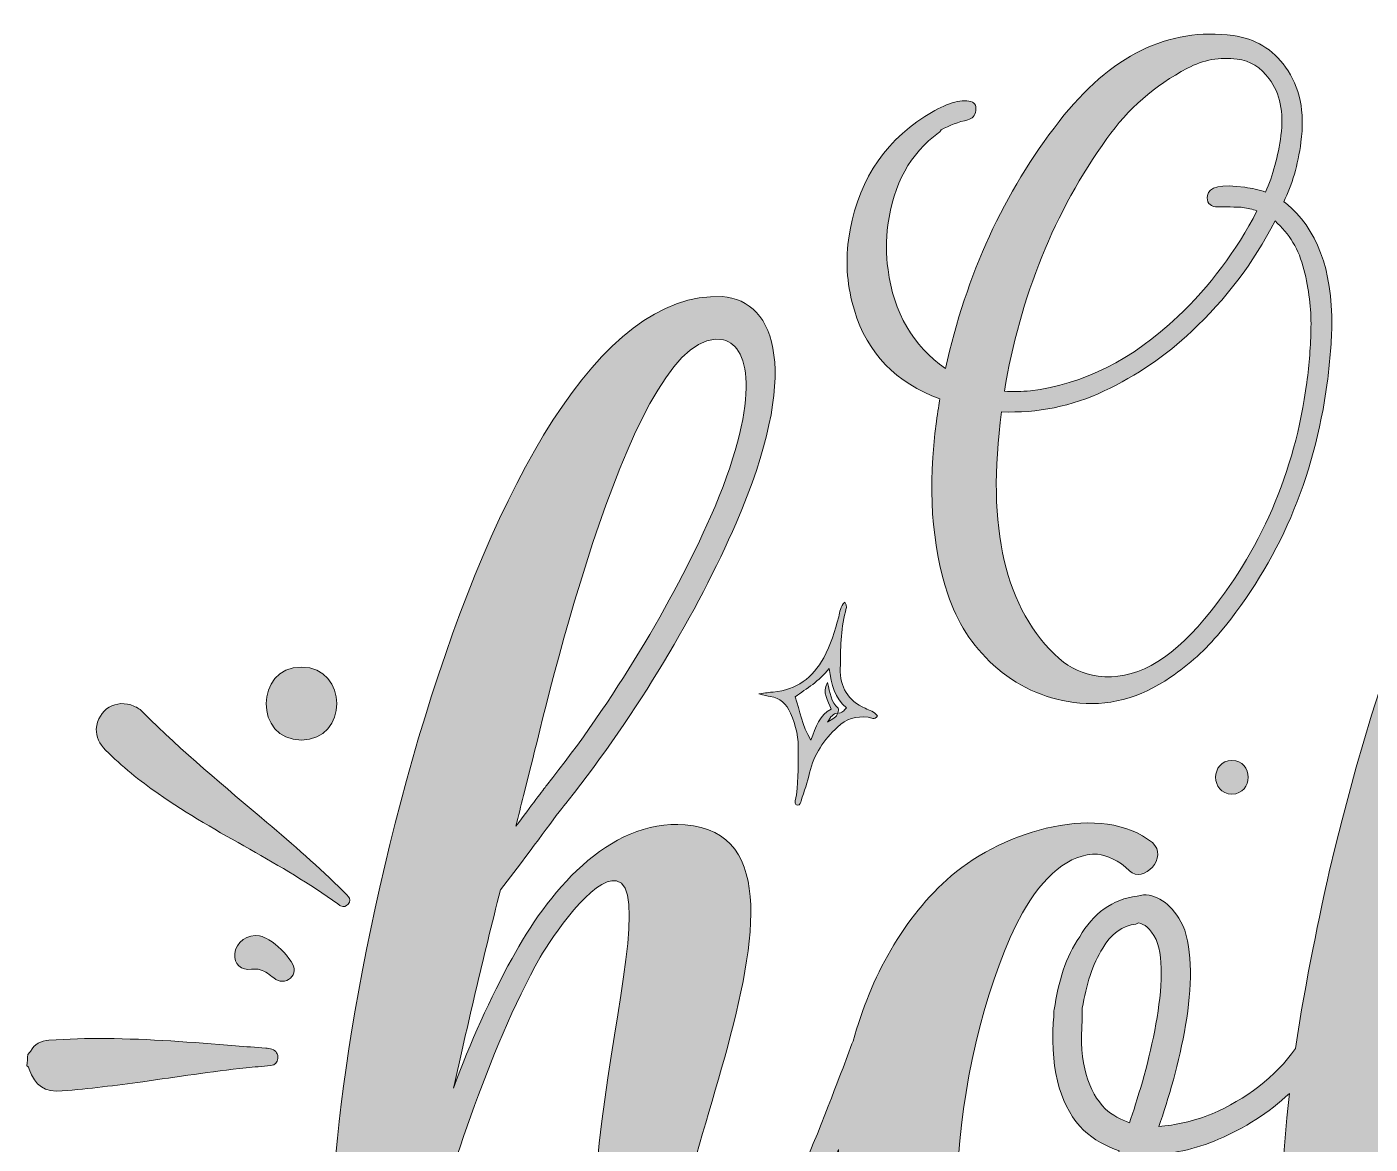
# Model space of a CAD drawing. Header units: inches. Extents: x 72 to 1013, y -1001 to -81.
# Drawn here: x 72 to 648, y -560 to -81 of the extents above; entities that cross this region are included whole.
import ezdxf

# ---------------------------------------------------------------- set-up
doc = ezdxf.new("R2010")
doc.units = ezdxf.units.IN
doc.header["$MEASUREMENT"] = 0
doc.layers.add('Layer 1', color=7, linetype='Continuous')

# ---------------------------------------------------------------- blocks, each defined once
blk = doc.blocks.new('block 2')
at = {"layer": 'Layer 1', "true_color": 0x71020c}
h = blk.add_hatch(color=16, dxfattribs=at)
h.dxf.hatch_style = 2
edge = h.paths.add_edge_path()
edge.add_spline(control_points=[(463.53, -240.25), (463.09, -242.38), (462.59, -245.6), (462.01, -249.9), (458.21, -278.02), (459.85, -302.71), (466.92, -323.96), (470.71, -335.87), (477.23, -346.02), (486.47, -354.42), (496.36, -363.35), (507.84, -368.69), (520.9, -370.45), (535.24, -372.39), (549.09, -368.78), (562.45, -359.63), (570.49, -354.14), (577.56, -347.72), (583.67, -340.36), (608.76, -310.3), (624.09, -274.61), (629.66, -233.29), (630.74, -225.26), (631.39, -217.17), (631.61, -209.02), (631.83, -184.66), (625.23, -167.05), (611.79, -156.18), (611.79, -156.18), (610.99, -155.63), (610.99, -155.63), (614.6, -148.37), (617.06, -139.87), (618.37, -130.12), (620.13, -117.07), (617.93, -106.32), (611.76, -97.9), (606.24, -90.14), (598.74, -85.62), (589.27, -84.35), (561.58, -80.61), (536.71, -92.89), (514.64, -121.17), (490.96, -151.57), (474.73, -186.92), (465.94, -227.21), (451.92, -217.43), (443.68, -203.25), (441.23, -184.66), (440.32, -178.41), (440.3, -172.05), (441.17, -165.6), (443.53, -148.09), (450.78, -134.91), (462.93, -126.03), (463.43, -125.65), (463.77, -125.26), (463.97, -124.85), (467.6, -122.86), (471.44, -121.41), (475.51, -120.49), (477.47, -120.03), (478.6, -118.72), (478.89, -116.56), (479.22, -114.13), (478.23, -112.75), (475.94, -112.44), (471.06, -111.79), (464.77, -114.01), (457.08, -119.1), (438.38, -131.04), (427.45, -148.7), (424.3, -172.08), (422.92, -182.27), (423.76, -192.32), (426.81, -202.22), (432.36, -220.64), (444.6, -233.32), (463.53, -240.25)], knot_values=[0, 0, 0, 0, 1, 1, 1, 2, 2, 2, 3, 3, 3, 4, 4, 4, 5, 5, 5, 6, 6, 6, 7, 7, 7, 8, 8, 8, 9, 9, 9, 10, 10, 10, 11, 11, 11, 12, 12, 12, 13, 13, 13, 14, 14, 14, 15, 15, 15, 16, 16, 16, 17, 17, 17, 18, 18, 18, 19, 19, 19, 20, 20, 20, 21, 21, 21, 22, 22, 22, 23, 23, 23, 24, 24, 24, 25, 25, 25, 26, 26, 26, 26], degree=3, periodic=1)
edge = h.paths.add_edge_path()
edge.add_spline(control_points=[(535.12, -128.53), (544.12, -115.87), (555.63, -105.81), (569.64, -98.35), (576.55, -94.76), (583.66, -93.45), (590.98, -94.44), (596.57, -95.19), (601.16, -98), (604.74, -102.86), (609.44, -109.19), (611.12, -117.31), (609.78, -127.21), (608.56, -136.25), (606.38, -144.35), (603.22, -151.52), (600.28, -150.54), (597.31, -149.84), (594.3, -149.44), (584.11, -148.06), (578.77, -149.24), (578.27, -152.97), (577.88, -155.84), (579.05, -157.46), (581.77, -157.83), (588.34, -157.84), (592.2, -157.92), (593.35, -158.07), (595.51, -158.36), (597.55, -158.86), (599.51, -159.56), (590.61, -176.76), (579.3, -191.89), (565.56, -204.93), (545.97, -223.47), (524.9, -234.07), (502.34, -236.72), (498.64, -237.1), (494.9, -237.18), (491.14, -236.96), (497.96, -196.11), (512.62, -159.97), (535.12, -128.53)], knot_values=[0, 0, 0, 0, 1, 1, 1, 2, 2, 2, 3, 3, 3, 4, 4, 4, 5, 5, 5, 6, 6, 6, 7, 7, 7, 8, 8, 8, 9, 9, 9, 10, 10, 10, 11, 11, 11, 12, 12, 12, 13, 13, 13, 14, 14, 14, 14], degree=3, periodic=1)
edge = h.paths.add_edge_path()
edge.add_spline(control_points=[(489.95, -245.78), (505.34, -246.4), (520.03, -243.41), (533.98, -236.83), (547.94, -230.24), (560.45, -221.7), (571.51, -211.21), (586.04, -197.69), (597.95, -181.91), (607.25, -163.89), (613.39, -169.25), (617.53, -176.19), (619.66, -184.73), (621.8, -193.27), (622.8, -201.52), (622.68, -209.46), (622.56, -217.4), (621.96, -225.32), (620.9, -233.21), (615.68, -271.94), (601.04, -305.75), (576.99, -334.64), (561.66, -353.02), (546.46, -361.2), (531.4, -359.17), (524.95, -358.3), (519.37, -355.79), (514.67, -351.65), (491.47, -330.85), (483.24, -295.56), (489.95, -245.78)], knot_values=[0, 0, 0, 0, 1, 1, 1, 2, 2, 2, 3, 3, 3, 4, 4, 4, 5, 5, 5, 6, 6, 6, 7, 7, 7, 8, 8, 8, 9, 9, 9, 10, 10, 10, 10], degree=3, periodic=1)
h = blk.add_hatch(color=16, dxfattribs=at)
h.dxf.hatch_style = 2
edge = h.paths.add_edge_path()
edge.add_spline(control_points=[(939.59, -514.71), (919.39, -526.72), (894.81, -543.65), (868.6, -563.85), (877.34, -525.63), (883.89, -492.86), (887.71, -473.21), (890.44, -460.65), (892.63, -448.09), (896.45, -435.53), (904.09, -398.94), (841.84, -398.94), (835.84, -439.9), (835.84, -443.17), (835.29, -447), (834.2, -451.36), (833.11, -460.1), (829.28, -483.58), (823.82, -514.71), (823.82, -515.25), (822.73, -516.35), (822.73, -516.89), (822.73, -516.89), (818.91, -527.27), (818.91, -527.27), (811.81, -545.29), (780.68, -633.2), (756.65, -630.47), (727.71, -627.74), (777.95, -484.13), (791.6, -438.26), (801.98, -402.22), (744.64, -397.3), (735.9, -438.26), (731.84, -456.9), (724.67, -487.09), (719.34, -518.89), (719.34, -518.89), (716.25, -527.27), (716.25, -527.27), (709.16, -545.29), (678.03, -633.2), (654, -630.47), (629.98, -628.29), (671.48, -490.13), (680.76, -450.82), (680.76, -450.82), (687.86, -441.53), (687.86, -441.53), (698.23, -428.43), (708.07, -414.23), (709.7, -412.59), (739.73, -375.46), (765.4, -331.23), (781.78, -293.55), (810.18, -229.11), (799.8, -197.99), (775.78, -196.35), (710.8, -193.62), (658.37, -324.13), (630.52, -443.17), (626.59, -460.85), (620.45, -489.04), (615.99, -518.98), (607.77, -530.8), (594.31, -540.99), (580.29, -546.92), (572.1, -550.2), (564.45, -551.84), (557.35, -552.39), (565.54, -529.45), (576.47, -487.95), (567.73, -466.11), (563.36, -457.37), (557.35, -453), (550.8, -453), (549.71, -453), (549.16, -453.55), (548.07, -453.55), (537.7, -454.64), (528.96, -461.19), (523.5, -471.02), (517.49, -479.21), (514.21, -490.68), (512.58, -502.15), (512.03, -503.79), (512.58, -505.97), (512.03, -507.61), (510.94, -530), (515.85, -544.74), (525.14, -554.02), (529.5, -557.85), (534.97, -561.12), (540.43, -562.76), (527.87, -594.98), (510.39, -621.19), (494.01, -624.47), (456.33, -632.11), (469.98, -513.62), (498.92, -460.65), (507.66, -445.36), (519.13, -434.98), (531.14, -435.53), (534.97, -436.07), (540.43, -438.26), (544.79, -442.63), (550.8, -448.63), (561.72, -436.62), (554.63, -430.61), (533.33, -413.14), (491.28, -425.15), (468.35, -444.81), (447.87, -462.48), (433.74, -488.45), (426.27, -515.8), (426.09, -516.15), (425.91, -516.5), (425.76, -516.89), (425.76, -516.89), (421.93, -527.27), (421.93, -527.27), (414.83, -545.29), (383.71, -633.2), (359.68, -630.47), (314.36, -626.11), (433.95, -428.98), (354.22, -422.97), (320.91, -420.24), (294.7, -453), (279.95, -480.3), (270.67, -497.23), (261.93, -516.35), (254.84, -536), (260.84, -509.25), (267.4, -480.3), (275.04, -450.82), (275.04, -450.82), (282.14, -441.53), (282.14, -441.53), (291.97, -428.43), (302.35, -414.23), (303.98, -412.59), (333.47, -375.46), (359.68, -331.23), (376.06, -293.55), (403.91, -229.11), (393.54, -197.99), (370.06, -196.35), (263.57, -191.43), (192.04, -541.46), (204.05, -617.92), (210.6, -662.15), (225.35, -662.15), (241.18, -613), (252.11, -576.96), (269.58, -519.62), (291.97, -479.76), (296.88, -471.57), (314.9, -444.81), (324.73, -447), (350.4, -451.91), (273.95, -649.59), (349.85, -649.59), (378.69, -649.59), (402.44, -604.79), (420.03, -562.28), (420.31, -608.78), (441.31, -647.66), (484.73, -642.49), (509.85, -639.76), (536.06, -605.35), (552.44, -564.4), (562.27, -564.4), (573.19, -562.21), (583.02, -557.85), (594.09, -553.2), (604.67, -546.43), (613.43, -538.18), (606.87, -594.08), (608.91, -649.59), (644.17, -649.59), (672.58, -649.59), (696.04, -606.15), (713.55, -564.23), (709.94, -610.33), (715.62, -649.59), (746.83, -649.59), (774.13, -649.59), (797.61, -608.63), (814.54, -568.22), (811.81, -583.51), (808.53, -599.9), (805.26, -616.27), (794.34, -626.11), (783.41, -636.48), (772.49, -647.4), (728.81, -690.54), (692.22, -736.96), (676.93, -778.46), (675.84, -780.1), (675.29, -781.73), (674.75, -783.37), (664.92, -810.68), (663.28, -832.52), (666.55, -848.36), (670.92, -868.56), (683.48, -880.57), (704.78, -879.48), (737, -877.3), (765.39, -844.53), (790.51, -797.57), (822.18, -736.41), (847.3, -651.22), (864.78, -580.78), (894.26, -557.3), (922.66, -537.64), (945.05, -523.99), (951.6, -520.17), (948.32, -509.79), (939.59, -514.71)], knot_values=[0, 0, 0, 0, 1, 1, 1, 2, 2, 2, 3, 3, 3, 4, 4, 4, 5, 5, 5, 6, 6, 6, 7, 7, 7, 8, 8, 8, 9, 9, 9, 10, 10, 10, 11, 11, 11, 12, 12, 12, 13, 13, 13, 14, 14, 14, 15, 15, 15, 16, 16, 16, 17, 17, 17, 18, 18, 18, 19, 19, 19, 20, 20, 20, 21, 21, 21, 22, 22, 22, 23, 23, 23, 24, 24, 24, 25, 25, 25, 26, 26, 26, 27, 27, 27, 28, 28, 28, 29, 29, 29, 30, 30, 30, 31, 31, 31, 32, 32, 32, 33, 33, 33, 34, 34, 34, 35, 35, 35, 36, 36, 36, 37, 37, 37, 38, 38, 38, 39, 39, 39, 40, 40, 40, 41, 41, 41, 42, 42, 42, 43, 43, 43, 44, 44, 44, 45, 45, 45, 46, 46, 46, 47, 47, 47, 48, 48, 48, 49, 49, 49, 50, 50, 50, 51, 51, 51, 52, 52, 52, 53, 53, 53, 54, 54, 54, 55, 55, 55, 56, 56, 56, 57, 57, 57, 58, 58, 58, 59, 59, 59, 60, 60, 60, 61, 61, 61, 62, 62, 62, 63, 63, 63, 64, 64, 64, 65, 65, 65, 66, 66, 66, 67, 67, 67, 68, 68, 68, 69, 69, 69, 70, 70, 70, 71, 71, 71, 72, 72, 72, 73, 73, 73, 73], degree=3, periodic=1)
edge = h.paths.add_edge_path()
edge.add_spline(control_points=[(691.14, -410.41), (691.14, -410.41), (694.41, -397.3), (694.41, -397.3), (699.87, -373.82), (738.1, -206.18), (776.87, -214.92), (788.34, -217.65), (792.16, -242.22), (770.86, -290.82), (754.48, -327.41), (729.91, -370), (700.96, -406.04), (700.96, -406.04), (687.31, -423.51), (687.31, -423.51), (688.4, -419.14), (689.5, -414.78), (691.14, -410.41)], knot_values=[0, 0, 0, 0, 1, 1, 1, 2, 2, 2, 3, 3, 3, 4, 4, 4, 5, 5, 5, 6, 6, 6, 6], degree=3, periodic=1)
edge = h.paths.add_edge_path()
edge.add_spline(control_points=[(284.87, -410.41), (284.87, -410.41), (288.15, -397.3), (288.15, -397.3), (294.15, -373.82), (332.38, -206.18), (370.6, -214.92), (382.62, -217.65), (386.44, -242.22), (365.14, -290.82), (348.76, -327.41), (323.64, -370), (294.7, -406.04), (293.61, -407.68), (288.15, -414.78), (281.59, -423.51), (282.68, -419.14), (283.78, -414.78), (284.87, -410.41)], knot_values=[0, 0, 0, 0, 1, 1, 1, 2, 2, 2, 3, 3, 3, 4, 4, 4, 5, 5, 5, 6, 6, 6, 6], degree=3, periodic=1)
edge = h.paths.add_edge_path()
edge.add_spline(control_points=[(544.79, -550.75), (541.52, -549.66), (537.15, -547.47), (534.42, -544.74), (527.32, -537.64), (522.95, -525.63), (524.59, -506.52), (524.59, -504.88), (524.59, -503.24), (524.59, -501.6), (526.23, -491.77), (528.96, -482.49), (533.33, -475.94), (536.6, -469.93), (542.06, -466.11), (547.52, -465.56), (547.52, -465.56), (548.62, -465.02), (548.62, -465.02), (551.35, -465.56), (553.53, -467.2), (556.26, -472.11), (563.36, -490.13), (551.35, -532.18), (544.79, -550.75)], knot_values=[0, 0, 0, 0, 1, 1, 1, 2, 2, 2, 3, 3, 3, 4, 4, 4, 5, 5, 5, 6, 6, 6, 7, 7, 7, 8, 8, 8, 8], degree=3, periodic=1)
edge = h.paths.add_edge_path()
edge.add_spline(control_points=[(758.29, -791.56), (718.43, -894.77), (655.09, -874.02), (686.76, -785.01), (686.76, -783.92), (687.85, -782.28), (687.85, -780.64), (702.05, -741.33), (738.09, -696.55), (780.68, -655.05), (787.24, -647.95), (794.34, -641.4), (801.43, -634.84), (789.42, -690), (775.22, -747.88), (758.29, -791.56)], knot_values=[0, 0, 0, 0, 1, 1, 1, 2, 2, 2, 3, 3, 3, 4, 4, 4, 5, 5, 5, 5], degree=3, periodic=1)
h = blk.add_hatch(color=16, dxfattribs=at)
h.dxf.hatch_style = 2
edge = h.paths.add_edge_path()
edge.add_spline(control_points=[(385.82, -366.74), (388.28, -367.32), (389.47, -367.68), (390.68, -367.88), (395.02, -368.56), (397.62, -371.09), (399.42, -375.06), (401.84, -380.38), (402.94, -385.93), (402.75, -391.66), (402.51, -398.66), (402.94, -405.72), (401.46, -412.65), (401.3, -413.39), (401.37, -414.18), (402.3, -414.49), (403.6, -414.53), (403.74, -413.44), (404, -412.62), (405.25, -408.63), (406.66, -404.68), (407.59, -400.62), (409.4, -392.69), (413.82, -386.47), (419.58, -381.01), (423.28, -377.5), (427.61, -376.16), (432.66, -376.84), (433.98, -377.02), (435.58, -378.18), (436.71, -376.25), (435.39, -374.46), (433.36, -373.81), (431.48, -372.98), (424.03, -369.66), (420.57, -363.88), (420.76, -355.82), (420.95, -347.67), (420.82, -339.48), (422.96, -331.51), (423.27, -330.35), (423.83, -329.1), (422.71, -327.42), (420.71, -329.33), (420.6, -331.66), (420.07, -333.69), (418.47, -339.77), (416.74, -345.77), (413.66, -351.31), (408.91, -359.84), (402, -365.16), (392.02, -365.98), (390.38, -366.12), (388.75, -366.38), (385.82, -366.74)], knot_values=[0, 0, 0, 0, 1, 1, 1, 2, 2, 2, 3, 3, 3, 4, 4, 4, 5, 5, 5, 6, 6, 6, 7, 7, 7, 8, 8, 8, 9, 9, 9, 10, 10, 10, 11, 11, 11, 12, 12, 12, 13, 13, 13, 14, 14, 14, 15, 15, 15, 16, 16, 16, 17, 17, 17, 18, 18, 18, 18], degree=3, periodic=1)
edge = h.paths.add_edge_path()
edge.add_spline(control_points=[(415.31, -378.89), (416.7, -376.52), (417.65, -375.26), (419.58, -375.06), (419.19, -376.87), (417.57, -377.44), (415.31, -378.89)], knot_values=[0, 0, 0, 0, 1, 1, 1, 2, 2, 2, 2], degree=3, periodic=1)
edge = h.paths.add_edge_path()
edge.add_spline(control_points=[(415.96, -355.89), (417.04, -362.79), (418.26, -368.73), (423.47, -372.71), (422.3, -373.9), (421.46, -375.23), (419.7, -374.95), (419.81, -374.22), (420.2, -373.16), (419.91, -372.92), (416.73, -370.26), (416.38, -366.38), (415.32, -361.91), (412.68, -366.51), (415.69, -369.49), (416.78, -373.39), (411.99, -375.78), (410.25, -380.8), (408.14, -386.63), (404.15, -380.24), (403.48, -374.02), (401.42, -368.02), (406.36, -364.42), (411.65, -361.45), (415.96, -355.89)], knot_values=[0, 0, 0, 0, 1, 1, 1, 2, 2, 2, 3, 3, 3, 4, 4, 4, 5, 5, 5, 6, 6, 6, 7, 7, 7, 8, 8, 8, 8], degree=3, periodic=1)
h = blk.add_hatch(color=16, dxfattribs=at)
h.dxf.hatch_style = 2
edge = h.paths.add_edge_path()
edge.add_spline(control_points=[(189.59, -386.62), (209.75, -386.62), (209.78, -355.3), (189.59, -355.3), (169.43, -355.3), (169.4, -386.62), (189.59, -386.62)], knot_values=[0, 0, 0, 0, 1, 1, 1, 2, 2, 2, 2], degree=3, periodic=1)
h = blk.add_hatch(color=16, dxfattribs=at)
h.dxf.hatch_style = 2
edge = h.paths.add_edge_path()
edge.add_spline(control_points=[(128.18, -409.59), (140.74, -418.4), (154.11, -425.88), (167.43, -433.43), (180.32, -440.74), (193.14, -448.14), (205.16, -456.85), (205.56, -457.15), (205.97, -457.45), (206.41, -457.69), (207.69, -458.39), (208.78, -457.95), (209.64, -456.96), (210.54, -455.92), (210.61, -454.75), (209.68, -453.67), (209.02, -452.91), (208.29, -452.21), (207.58, -451.5), (197.11, -441.13), (186.03, -431.45), (174.81, -421.92), (156.76, -406.59), (138.39, -391.62), (121.74, -374.71), (120.6, -373.55), (119.26, -372.67), (117.76, -372.01), (110.29, -368.76), (102.29, -373.31), (101.61, -381.93), (101.46, -385.04), (102.88, -388.25), (105.6, -390.94), (112.56, -397.85), (120.16, -403.97), (128.18, -409.59)], knot_values=[0, 0, 0, 0, 1, 1, 1, 2, 2, 2, 3, 3, 3, 4, 4, 4, 5, 5, 5, 6, 6, 6, 7, 7, 7, 8, 8, 8, 9, 9, 9, 10, 10, 10, 11, 11, 11, 12, 12, 12, 12], degree=3, periodic=1)
h = blk.add_hatch(color=16, dxfattribs=at)
h.dxf.hatch_style = 2
edge = h.paths.add_edge_path()
edge.add_spline(control_points=[(588.75, -409.76), (598.02, -409.76), (598.03, -395.35), (588.75, -395.35), (579.47, -395.35), (579.46, -409.76), (588.75, -409.76)], knot_values=[0, 0, 0, 0, 1, 1, 1, 2, 2, 2, 2], degree=3, periodic=1)
h = blk.add_hatch(color=16, dxfattribs=at)
h.dxf.hatch_style = 2
edge = h.paths.add_edge_path()
edge.add_spline(control_points=[(175.56, -472.24), (174.34, -471.51), (173.07, -470.92), (171.67, -470.62), (166.54, -469.54), (161.37, -473.27), (161.02, -478.3), (160.71, -482.66), (163.67, -485.54), (168.25, -484.92), (170.87, -484.57), (173.01, -485.27), (175.08, -486.64), (175.99, -487.26), (176.82, -488), (177.71, -488.67), (180.15, -490.52), (182.93, -490.54), (184.89, -488.75), (186.87, -486.94), (187.06, -484.29), (185.24, -481.64), (182.66, -477.86), (179.54, -474.6), (175.56, -472.24)], knot_values=[0, 0, 0, 0, 1, 1, 1, 2, 2, 2, 3, 3, 3, 4, 4, 4, 5, 5, 5, 6, 6, 6, 7, 7, 7, 8, 8, 8, 8], degree=3, periodic=1)
h = blk.add_hatch(color=16, dxfattribs=at)
h.dxf.hatch_style = 2
edge = h.paths.add_edge_path()
edge.add_spline(control_points=[(165.83, -527.23), (169.34, -526.86), (172.86, -526.62), (176.36, -526.21), (178.41, -525.97), (179.38, -524.92), (179.52, -523.18), (179.67, -521.4), (178.66, -519.72), (176.96, -519.17), (176.11, -518.89), (175.19, -518.81), (174.29, -518.74), (169.97, -518.4), (165.64, -518.11), (161.32, -517.76), (142.83, -516.23), (124.33, -514.77), (105.76, -514.64), (97.6, -514.59), (89.44, -514.76), (81.29, -515.38), (77.84, -515.65), (75.09, -516.98), (73.41, -520.15), (73.13, -520.66), (72.63, -521.05), (72.23, -521.5), (72.09, -523.11), (71.96, -524.72), (71.82, -526.33), (72.44, -526.6), (72.62, -527.17), (72.82, -527.75), (75.35, -535.01), (79.49, -537.74), (86.98, -537.13), (98.53, -536.18), (110.03, -534.77), (121.5, -533.16), (136.27, -531.09), (151, -528.8), (165.83, -527.23)], knot_values=[0, 0, 0, 0, 1, 1, 1, 2, 2, 2, 3, 3, 3, 4, 4, 4, 5, 5, 5, 6, 6, 6, 7, 7, 7, 8, 8, 8, 9, 9, 9, 10, 10, 10, 11, 11, 11, 12, 12, 12, 13, 13, 13, 14, 14, 14, 14], degree=3, periodic=1)
at = {"layer": 'Layer 1', "lineweight": 0}
for points, knots in [([(463.53, -240.25), (463.09, -242.38), (462.59, -245.6), (462.01, -249.9), (458.21, -278.02), (459.85, -302.71), (466.92, -323.96), (470.71, -335.87), (477.23, -346.02), (486.47, -354.42), (496.36, -363.35), (507.84, -368.69), (520.9, -370.45), (535.24, -372.39), (549.09, -368.78), (562.45, -359.63), (570.49, -354.14), (577.56, -347.72), (583.67, -340.36), (608.76, -310.3), (624.09, -274.61), (629.66, -233.29), (630.74, -225.26), (631.39, -217.17), (631.61, -209.02), (631.83, -184.66), (625.23, -167.05), (611.79, -156.18), (611.79, -156.18), (610.99, -155.63), (610.99, -155.63), (614.6, -148.37), (617.06, -139.87), (618.37, -130.12), (620.13, -117.07), (617.93, -106.32), (611.76, -97.9), (606.24, -90.14), (598.74, -85.62), (589.27, -84.35), (561.58, -80.61), (536.71, -92.89), (514.64, -121.17), (490.96, -151.57), (474.73, -186.92), (465.94, -227.21), (451.92, -217.43), (443.68, -203.25), (441.23, -184.66), (440.32, -178.41), (440.3, -172.05), (441.17, -165.6), (443.53, -148.09), (450.78, -134.91), (462.93, -126.03), (463.43, -125.65), (463.77, -125.26), (463.97, -124.85), (467.6, -122.86), (471.44, -121.41), (475.51, -120.49), (477.47, -120.03), (478.6, -118.72), (478.89, -116.56), (479.22, -114.13), (478.23, -112.75), (475.94, -112.44), (471.06, -111.79), (464.77, -114.01), (457.08, -119.1), (438.38, -131.04), (427.45, -148.7), (424.3, -172.08), (422.92, -182.27), (423.76, -192.32), (426.81, -202.22), (432.36, -220.64), (444.6, -233.32), (463.53, -240.25)], [0, 0, 0, 0, 1, 1, 1, 2, 2, 2, 3, 3, 3, 4, 4, 4, 5, 5, 5, 6, 6, 6, 7, 7, 7, 8, 8, 8, 9, 9, 9, 10, 10, 10, 11, 11, 11, 12, 12, 12, 13, 13, 13, 14, 14, 14, 15, 15, 15, 16, 16, 16, 17, 17, 17, 18, 18, 18, 19, 19, 19, 20, 20, 20, 21, 21, 21, 22, 22, 22, 23, 23, 23, 24, 24, 24, 25, 25, 25, 26, 26, 26, 26]), ([(535.12, -128.53), (544.12, -115.87), (555.63, -105.81), (569.64, -98.35), (576.55, -94.76), (583.66, -93.45), (590.98, -94.44), (596.57, -95.19), (601.16, -98), (604.74, -102.86), (609.44, -109.19), (611.12, -117.31), (609.78, -127.21), (608.56, -136.25), (606.38, -144.35), (603.22, -151.52), (600.28, -150.54), (597.31, -149.84), (594.3, -149.44), (584.11, -148.06), (578.77, -149.24), (578.27, -152.97), (577.88, -155.84), (579.05, -157.46), (581.77, -157.83), (588.34, -157.84), (592.2, -157.92), (593.35, -158.07), (595.51, -158.36), (597.55, -158.86), (599.51, -159.56), (590.61, -176.76), (579.3, -191.89), (565.56, -204.93), (545.97, -223.47), (524.9, -234.07), (502.34, -236.72), (498.64, -237.1), (494.9, -237.18), (491.14, -236.96), (497.96, -196.11), (512.62, -159.97), (535.12, -128.53)], [0, 0, 0, 0, 1, 1, 1, 2, 2, 2, 3, 3, 3, 4, 4, 4, 5, 5, 5, 6, 6, 6, 7, 7, 7, 8, 8, 8, 9, 9, 9, 10, 10, 10, 11, 11, 11, 12, 12, 12, 13, 13, 13, 14, 14, 14, 14]), ([(489.95, -245.78), (505.34, -246.4), (520.03, -243.41), (533.98, -236.83), (547.94, -230.24), (560.45, -221.7), (571.51, -211.21), (586.04, -197.69), (597.95, -181.91), (607.25, -163.89), (613.39, -169.25), (617.53, -176.19), (619.66, -184.73), (621.8, -193.27), (622.8, -201.52), (622.68, -209.46), (622.56, -217.4), (621.96, -225.32), (620.9, -233.21), (615.68, -271.94), (601.04, -305.75), (576.99, -334.64), (561.66, -353.02), (546.46, -361.2), (531.4, -359.17), (524.95, -358.3), (519.37, -355.79), (514.67, -351.65), (491.47, -330.85), (483.24, -295.56), (489.95, -245.78)], [0, 0, 0, 0, 1, 1, 1, 2, 2, 2, 3, 3, 3, 4, 4, 4, 5, 5, 5, 6, 6, 6, 7, 7, 7, 8, 8, 8, 9, 9, 9, 10, 10, 10, 10]), ([(939.59, -514.71), (919.39, -526.72), (894.81, -543.65), (868.6, -563.85), (877.34, -525.63), (883.89, -492.86), (887.71, -473.21), (890.44, -460.65), (892.63, -448.09), (896.45, -435.53), (904.09, -398.94), (841.84, -398.94), (835.84, -439.9), (835.84, -443.17), (835.29, -447), (834.2, -451.36), (833.11, -460.1), (829.28, -483.58), (823.82, -514.71), (823.82, -515.25), (822.73, -516.35), (822.73, -516.89), (822.73, -516.89), (818.91, -527.27), (818.91, -527.27), (811.81, -545.29), (780.68, -633.2), (756.65, -630.47), (727.71, -627.74), (777.95, -484.13), (791.6, -438.26), (801.98, -402.22), (744.64, -397.3), (735.9, -438.26), (731.84, -456.9), (724.67, -487.09), (719.34, -518.89), (719.34, -518.89), (716.25, -527.27), (716.25, -527.27), (709.16, -545.29), (678.03, -633.2), (654, -630.47), (629.98, -628.29), (671.48, -490.13), (680.76, -450.82), (680.76, -450.82), (687.86, -441.53), (687.86, -441.53), (698.23, -428.43), (708.07, -414.23), (709.7, -412.59), (739.73, -375.46), (765.4, -331.23), (781.78, -293.55), (810.18, -229.11), (799.8, -197.99), (775.78, -196.35), (710.8, -193.62), (658.37, -324.13), (630.52, -443.17), (626.59, -460.85), (620.45, -489.04), (615.99, -518.98), (607.77, -530.8), (594.31, -540.99), (580.29, -546.92), (572.1, -550.2), (564.45, -551.84), (557.35, -552.39), (565.54, -529.45), (576.47, -487.95), (567.73, -466.11), (563.36, -457.37), (557.35, -453), (550.8, -453), (549.71, -453), (549.16, -453.55), (548.07, -453.55), (537.7, -454.64), (528.96, -461.19), (523.5, -471.02), (517.49, -479.21), (514.21, -490.68), (512.58, -502.15), (512.03, -503.79), (512.58, -505.97), (512.03, -507.61), (510.94, -530), (515.85, -544.74), (525.14, -554.02), (529.5, -557.85), (534.97, -561.12), (540.43, -562.76), (527.87, -594.98), (510.39, -621.19), (494.01, -624.47), (456.33, -632.11), (469.98, -513.62), (498.92, -460.65), (507.66, -445.36), (519.13, -434.98), (531.14, -435.53), (534.97, -436.07), (540.43, -438.26), (544.79, -442.63), (550.8, -448.63), (561.72, -436.62), (554.63, -430.61), (533.33, -413.14), (491.28, -425.15), (468.35, -444.81), (447.87, -462.48), (433.74, -488.45), (426.27, -515.8), (426.09, -516.15), (425.91, -516.5), (425.76, -516.89), (425.76, -516.89), (421.93, -527.27), (421.93, -527.27), (414.83, -545.29), (383.71, -633.2), (359.68, -630.47), (314.36, -626.11), (433.95, -428.98), (354.22, -422.97), (320.91, -420.24), (294.7, -453), (279.95, -480.3), (270.67, -497.23), (261.93, -516.35), (254.84, -536), (260.84, -509.25), (267.4, -480.3), (275.04, -450.82), (275.04, -450.82), (282.14, -441.53), (282.14, -441.53), (291.97, -428.43), (302.35, -414.23), (303.98, -412.59), (333.47, -375.46), (359.68, -331.23), (376.06, -293.55), (403.91, -229.11), (393.54, -197.99), (370.06, -196.35), (263.57, -191.43), (192.04, -541.46), (204.05, -617.92), (210.6, -662.15), (225.35, -662.15), (241.18, -613), (252.11, -576.96), (269.58, -519.62), (291.97, -479.76), (296.88, -471.57), (314.9, -444.81), (324.73, -447), (350.4, -451.91), (273.95, -649.59), (349.85, -649.59), (378.69, -649.59), (402.44, -604.79), (420.03, -562.28), (420.31, -608.78), (441.31, -647.66), (484.73, -642.49), (509.85, -639.76), (536.06, -605.35), (552.44, -564.4), (562.27, -564.4), (573.19, -562.21), (583.02, -557.85), (594.09, -553.2), (604.67, -546.43), (613.43, -538.18), (606.87, -594.08), (608.91, -649.59), (644.17, -649.59), (672.58, -649.59), (696.04, -606.15), (713.55, -564.23), (709.94, -610.33), (715.62, -649.59), (746.83, -649.59), (774.13, -649.59), (797.61, -608.63), (814.54, -568.22), (811.81, -583.51), (808.53, -599.9), (805.26, -616.27), (794.34, -626.11), (783.41, -636.48), (772.49, -647.4), (728.81, -690.54), (692.22, -736.96), (676.93, -778.46), (675.84, -780.1), (675.29, -781.73), (674.75, -783.37), (664.92, -810.68), (663.28, -832.52), (666.55, -848.36), (670.92, -868.56), (683.48, -880.57), (704.78, -879.48), (737, -877.3), (765.39, -844.53), (790.51, -797.57), (822.18, -736.41), (847.3, -651.22), (864.78, -580.78), (894.26, -557.3), (922.66, -537.64), (945.05, -523.99), (951.6, -520.17), (948.32, -509.79), (939.59, -514.71)], [0, 0, 0, 0, 1, 1, 1, 2, 2, 2, 3, 3, 3, 4, 4, 4, 5, 5, 5, 6, 6, 6, 7, 7, 7, 8, 8, 8, 9, 9, 9, 10, 10, 10, 11, 11, 11, 12, 12, 12, 13, 13, 13, 14, 14, 14, 15, 15, 15, 16, 16, 16, 17, 17, 17, 18, 18, 18, 19, 19, 19, 20, 20, 20, 21, 21, 21, 22, 22, 22, 23, 23, 23, 24, 24, 24, 25, 25, 25, 26, 26, 26, 27, 27, 27, 28, 28, 28, 29, 29, 29, 30, 30, 30, 31, 31, 31, 32, 32, 32, 33, 33, 33, 34, 34, 34, 35, 35, 35, 36, 36, 36, 37, 37, 37, 38, 38, 38, 39, 39, 39, 40, 40, 40, 41, 41, 41, 42, 42, 42, 43, 43, 43, 44, 44, 44, 45, 45, 45, 46, 46, 46, 47, 47, 47, 48, 48, 48, 49, 49, 49, 50, 50, 50, 51, 51, 51, 52, 52, 52, 53, 53, 53, 54, 54, 54, 55, 55, 55, 56, 56, 56, 57, 57, 57, 58, 58, 58, 59, 59, 59, 60, 60, 60, 61, 61, 61, 62, 62, 62, 63, 63, 63, 64, 64, 64, 65, 65, 65, 66, 66, 66, 67, 67, 67, 68, 68, 68, 69, 69, 69, 70, 70, 70, 71, 71, 71, 72, 72, 72, 73, 73, 73, 73]), ([(284.87, -410.41), (284.87, -410.41), (288.15, -397.3), (288.15, -397.3), (294.15, -373.82), (332.38, -206.18), (370.6, -214.92), (382.62, -217.65), (386.44, -242.22), (365.14, -290.82), (348.76, -327.41), (323.64, -370), (294.7, -406.04), (293.61, -407.68), (288.15, -414.78), (281.59, -423.51), (282.68, -419.14), (283.78, -414.78), (284.87, -410.41)], [0, 0, 0, 0, 1, 1, 1, 2, 2, 2, 3, 3, 3, 4, 4, 4, 5, 5, 5, 6, 6, 6, 6]), ([(385.82, -366.74), (388.28, -367.32), (389.47, -367.68), (390.68, -367.88), (395.02, -368.56), (397.62, -371.09), (399.42, -375.06), (401.84, -380.38), (402.94, -385.93), (402.75, -391.66), (402.51, -398.66), (402.94, -405.72), (401.46, -412.65), (401.3, -413.39), (401.37, -414.18), (402.3, -414.49), (403.6, -414.53), (403.74, -413.44), (404, -412.62), (405.25, -408.63), (406.66, -404.68), (407.59, -400.62), (409.4, -392.69), (413.82, -386.47), (419.58, -381.01), (423.28, -377.5), (427.61, -376.16), (432.66, -376.84), (433.98, -377.02), (435.58, -378.18), (436.71, -376.25), (435.39, -374.46), (433.36, -373.81), (431.48, -372.98), (424.03, -369.66), (420.57, -363.88), (420.76, -355.82), (420.95, -347.67), (420.82, -339.48), (422.96, -331.51), (423.27, -330.35), (423.83, -329.1), (422.71, -327.42), (420.71, -329.33), (420.6, -331.66), (420.07, -333.69), (418.47, -339.77), (416.74, -345.77), (413.66, -351.31), (408.91, -359.84), (402, -365.16), (392.02, -365.98), (390.38, -366.12), (388.75, -366.38), (385.82, -366.74)], [0, 0, 0, 0, 1, 1, 1, 2, 2, 2, 3, 3, 3, 4, 4, 4, 5, 5, 5, 6, 6, 6, 7, 7, 7, 8, 8, 8, 9, 9, 9, 10, 10, 10, 11, 11, 11, 12, 12, 12, 13, 13, 13, 14, 14, 14, 15, 15, 15, 16, 16, 16, 17, 17, 17, 18, 18, 18, 18]), ([(189.59, -386.62), (209.75, -386.62), (209.78, -355.3), (189.59, -355.3), (169.43, -355.3), (169.4, -386.62), (189.59, -386.62)], [0, 0, 0, 0, 1, 1, 1, 2, 2, 2, 2]), ([(415.96, -355.89), (417.04, -362.79), (418.26, -368.73), (423.47, -372.71), (422.3, -373.9), (421.46, -375.23), (419.7, -374.95), (419.81, -374.22), (420.2, -373.16), (419.91, -372.92), (416.73, -370.26), (416.38, -366.38), (415.32, -361.91), (412.68, -366.51), (415.69, -369.49), (416.78, -373.39), (411.99, -375.78), (410.25, -380.8), (408.14, -386.63), (404.15, -380.24), (403.48, -374.02), (401.42, -368.02), (406.36, -364.42), (411.65, -361.45), (415.96, -355.89)], [0, 0, 0, 0, 1, 1, 1, 2, 2, 2, 3, 3, 3, 4, 4, 4, 5, 5, 5, 6, 6, 6, 7, 7, 7, 8, 8, 8, 8]), ([(128.18, -409.59), (140.74, -418.4), (154.11, -425.88), (167.43, -433.43), (180.32, -440.74), (193.14, -448.14), (205.16, -456.85), (205.56, -457.15), (205.97, -457.45), (206.41, -457.69), (207.69, -458.39), (208.78, -457.95), (209.64, -456.96), (210.54, -455.92), (210.61, -454.75), (209.68, -453.67), (209.02, -452.91), (208.29, -452.21), (207.58, -451.5), (197.11, -441.13), (186.03, -431.45), (174.81, -421.92), (156.76, -406.59), (138.39, -391.62), (121.74, -374.71), (120.6, -373.55), (119.26, -372.67), (117.76, -372.01), (110.29, -368.76), (102.29, -373.31), (101.61, -381.93), (101.46, -385.04), (102.88, -388.25), (105.6, -390.94), (112.56, -397.85), (120.16, -403.97), (128.18, -409.59)], [0, 0, 0, 0, 1, 1, 1, 2, 2, 2, 3, 3, 3, 4, 4, 4, 5, 5, 5, 6, 6, 6, 7, 7, 7, 8, 8, 8, 9, 9, 9, 10, 10, 10, 11, 11, 11, 12, 12, 12, 12]), ([(415.31, -378.89), (416.7, -376.52), (417.65, -375.26), (419.58, -375.06), (419.19, -376.87), (417.57, -377.44), (415.31, -378.89)], [0, 0, 0, 0, 1, 1, 1, 2, 2, 2, 2]), ([(588.75, -409.76), (598.02, -409.76), (598.03, -395.35), (588.75, -395.35), (579.47, -395.35), (579.46, -409.76), (588.75, -409.76)], [0, 0, 0, 0, 1, 1, 1, 2, 2, 2, 2]), ([(544.79, -550.75), (541.52, -549.66), (537.15, -547.47), (534.42, -544.74), (527.32, -537.64), (522.95, -525.63), (524.59, -506.52), (524.59, -504.88), (524.59, -503.24), (524.59, -501.6), (526.23, -491.77), (528.96, -482.49), (533.33, -475.94), (536.6, -469.93), (542.06, -466.11), (547.52, -465.56), (547.52, -465.56), (548.62, -465.02), (548.62, -465.02), (551.35, -465.56), (553.53, -467.2), (556.26, -472.11), (563.36, -490.13), (551.35, -532.18), (544.79, -550.75)], [0, 0, 0, 0, 1, 1, 1, 2, 2, 2, 3, 3, 3, 4, 4, 4, 5, 5, 5, 6, 6, 6, 7, 7, 7, 8, 8, 8, 8]), ([(175.56, -472.24), (174.34, -471.51), (173.07, -470.92), (171.67, -470.62), (166.54, -469.54), (161.37, -473.27), (161.02, -478.3), (160.71, -482.66), (163.67, -485.54), (168.25, -484.92), (170.87, -484.57), (173.01, -485.27), (175.08, -486.64), (175.99, -487.26), (176.82, -488), (177.71, -488.67), (180.15, -490.52), (182.93, -490.54), (184.89, -488.75), (186.87, -486.94), (187.06, -484.29), (185.24, -481.64), (182.66, -477.86), (179.54, -474.6), (175.56, -472.24)], [0, 0, 0, 0, 1, 1, 1, 2, 2, 2, 3, 3, 3, 4, 4, 4, 5, 5, 5, 6, 6, 6, 7, 7, 7, 8, 8, 8, 8]), ([(165.83, -527.23), (169.34, -526.86), (172.86, -526.62), (176.36, -526.21), (178.41, -525.97), (179.38, -524.92), (179.52, -523.18), (179.67, -521.4), (178.66, -519.72), (176.96, -519.17), (176.11, -518.89), (175.19, -518.81), (174.29, -518.74), (169.97, -518.4), (165.64, -518.11), (161.32, -517.76), (142.83, -516.23), (124.33, -514.77), (105.76, -514.64), (97.6, -514.59), (89.44, -514.76), (81.29, -515.38), (77.84, -515.65), (75.09, -516.98), (73.41, -520.15), (73.13, -520.66), (72.63, -521.05), (72.23, -521.5), (72.09, -523.11), (71.96, -524.72), (71.82, -526.33), (72.44, -526.6), (72.62, -527.17), (72.82, -527.75), (75.35, -535.01), (79.49, -537.74), (86.98, -537.13), (98.53, -536.18), (110.03, -534.77), (121.5, -533.16), (136.27, -531.09), (151, -528.8), (165.83, -527.23)], [0, 0, 0, 0, 1, 1, 1, 2, 2, 2, 3, 3, 3, 4, 4, 4, 5, 5, 5, 6, 6, 6, 7, 7, 7, 8, 8, 8, 9, 9, 9, 10, 10, 10, 11, 11, 11, 12, 12, 12, 13, 13, 13, 14, 14, 14, 14])]:
    blk.add_open_spline(points, degree=3, knots=knots, dxfattribs=at)

msp = doc.modelspace()

# ---------------------------------------------------------------- block references
at = {"layer": 'Layer 1'}
msp.add_blockref('block 2', (0, 0), dxfattribs=at)

doc.saveas('drawing.dxf')
